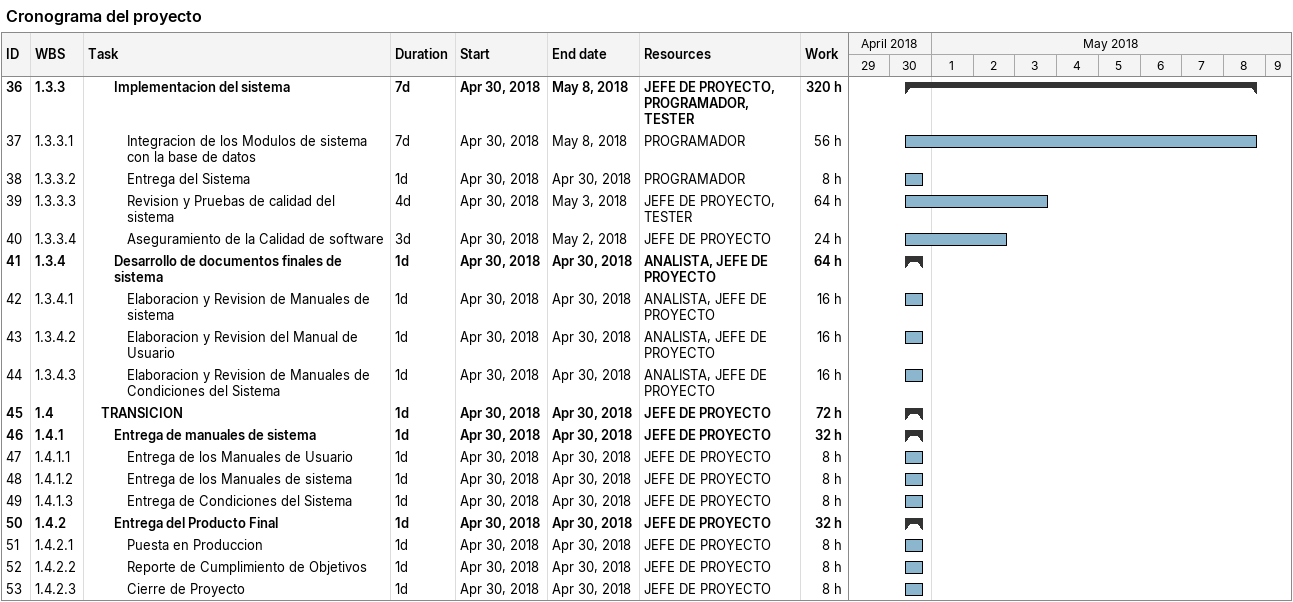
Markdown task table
Cronograma del proyecto

| ID | WBS | Task | Duration | Start | Finish | Resources | Work (h) |
|---|---|---|---|---|---|---|---|
| 36 | 1.3.3 | **Implementacion del sistema** | 7d | 2018-04-30 | 2018-05-08 | JEFE DE PROYECTO, PROGRAMADOR, TESTER | 320 |
| 37 | 1.3.3.1 | Integracion de los Modulos de sistema con la base de datos | 7d | 2018-04-30 | 2018-05-08 | PROGRAMADOR | 56 |
| 38 | 1.3.3.2 | Entrega del Sistema | 1d | 2018-04-30 | 2018-04-30 | PROGRAMADOR | 8 |
| 39 | 1.3.3.3 | Revision y Pruebas de calidad del sistema | 4d | 2018-04-30 | 2018-05-03 | JEFE DE PROYECTO, TESTER | 64 |
| 40 | 1.3.3.4 | Aseguramiento de la Calidad de software | 3d | 2018-04-30 | 2018-05-02 | JEFE DE PROYECTO | 24 |
| 41 | 1.3.4 | **Desarrollo de documentos finales de sistema** | 1d | 2018-04-30 | 2018-04-30 | ANALISTA, JEFE DE PROYECTO | 64 |
| 42 | 1.3.4.1 | Elaboracion y Revision de Manuales de sistema | 1d | 2018-04-30 | 2018-04-30 | ANALISTA, JEFE DE PROYECTO | 16 |
| 43 | 1.3.4.2 | Elaboracion y Revision del Manual de Usuario | 1d | 2018-04-30 | 2018-04-30 | ANALISTA, JEFE DE PROYECTO | 16 |
| 44 | 1.3.4.3 | Elaboracion y Revision de Manuales de Condiciones del Sistema | 1d | 2018-04-30 | 2018-04-30 | ANALISTA, JEFE DE PROYECTO | 16 |
| 45 | 1.4 | **TRANSICION** | 1d | 2018-04-30 | 2018-04-30 | JEFE DE PROYECTO | 72 |
| 46 | 1.4.1 | **Entrega de manuales de sistema** | 1d | 2018-04-30 | 2018-04-30 | JEFE DE PROYECTO | 32 |
| 47 | 1.4.1.1 | Entrega de los Manuales de Usuario | 1d | 2018-04-30 | 2018-04-30 | JEFE DE PROYECTO | 8 |
| 48 | 1.4.1.2 | Entrega de los Manuales de sistema | 1d | 2018-04-30 | 2018-04-30 | JEFE DE PROYECTO | 8 |
| 49 | 1.4.1.3 | Entrega de Condiciones del Sistema | 1d | 2018-04-30 | 2018-04-30 | JEFE DE PROYECTO | 8 |
| 50 | 1.4.2 | **Entrega del Producto Final** | 1d | 2018-04-30 | 2018-04-30 | JEFE DE PROYECTO | 32 |
| 51 | 1.4.2.1 | Puesta en Produccion | 1d | 2018-04-30 | 2018-04-30 | JEFE DE PROYECTO | 8 |
| 52 | 1.4.2.2 | Reporte de Cumplimiento de Objetivos | 1d | 2018-04-30 | 2018-04-30 | JEFE DE PROYECTO | 8 |
| 53 | 1.4.2.3 | Cierre de Proyecto | 1d | 2018-04-30 | 2018-04-30 | JEFE DE PROYECTO | 8 |
